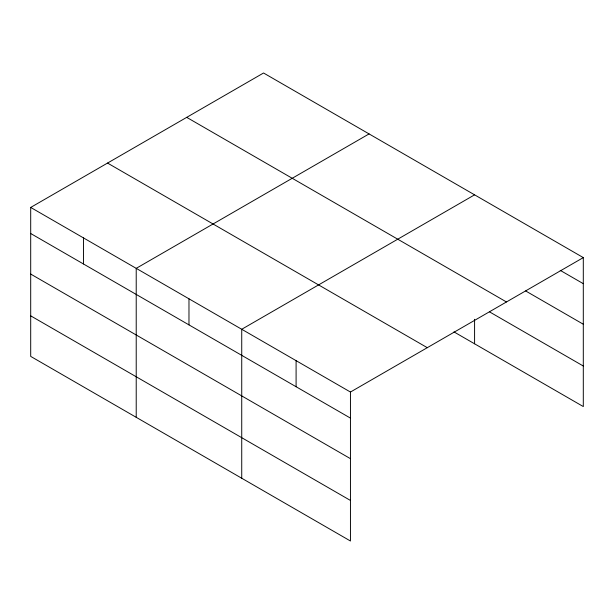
<?xml version="1.0" encoding="UTF-8"?>
<svg xmlns="http://www.w3.org/2000/svg" width="614" height="614" viewBox="0 0 614 614"><rect width="100%" height="100%" fill="white"/><g stroke="black" fill="none" stroke-linecap="round" stroke-linejoin="round"><path stroke-width="0.92" d="M350.448 458.666L350.448 392.039L30.7 207.432L30.7 356.396L350.448 541.003L350.448 458.666L30.7 274.067M30.7 207.432L263.552 72.997L583.3 257.604L583.3 406.568L453.976 331.905M369.068 133.913L136.216 268.356L136.216 417.32M474.584 194.838L241.732 329.273L241.732 478.237M350.448 392.039L583.3 257.604M560.237 270.367L583.3 283.676M525.645 290.944L583.3 324.23M186.71 117.358L506.458 301.965M489.412 311.805L583.3 366.013M107.542 163.071L427.29 347.678M30.7 233.512L350.448 418.111M30.7 315.842L350.448 500.448M474.584 319.28L474.584 343.802M296.094 360.656L296.094 386.728M188.974 298.811L188.974 324.89M83.458 237.894L83.458 263.966"/></g></svg>
